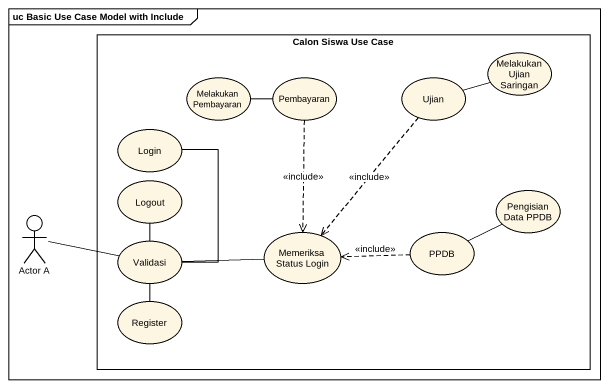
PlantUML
@startuml
mainframe uc Basic Use Case Model with Include
rectangle "Calon Siswa Use Case" as Calon_Siswa_Use_Case {
  usecase "Melakukan Ujian Saringan" as Melakukan_Ujian_Saringan
  usecase "Melakukan Pembayaran" as Melakukan_Pembayaran
  usecase Pembayaran
  usecase Ujian
  usecase Login
  usecase Logout
  usecase "Pengisian Data PPDB" as Pengisian_Data_PPDB
  usecase Validasi
  usecase "Memeriksa Status Login" as Memeriksa_Status_Login
  usecase PPDB
  usecase Register
}
actor "Actor A" as Actor_A
Melakukan_Pembayaran -right- Pembayaran
Pembayaran ..> Memeriksa_Status_Login : <<include>>
Ujian -right- Melakukan_Ujian_Saringan
Ujian ..> Memeriksa_Status_Login : <<include>>
Login -- Validasi
Logout -- Validasi
Actor_A -right- Validasi
Validasi -right- Memeriksa_Status_Login
Validasi -- Register
PPDB -right- Pengisian_Data_PPDB
PPDB .left.> Memeriksa_Status_Login : <<include>>
@enduml
